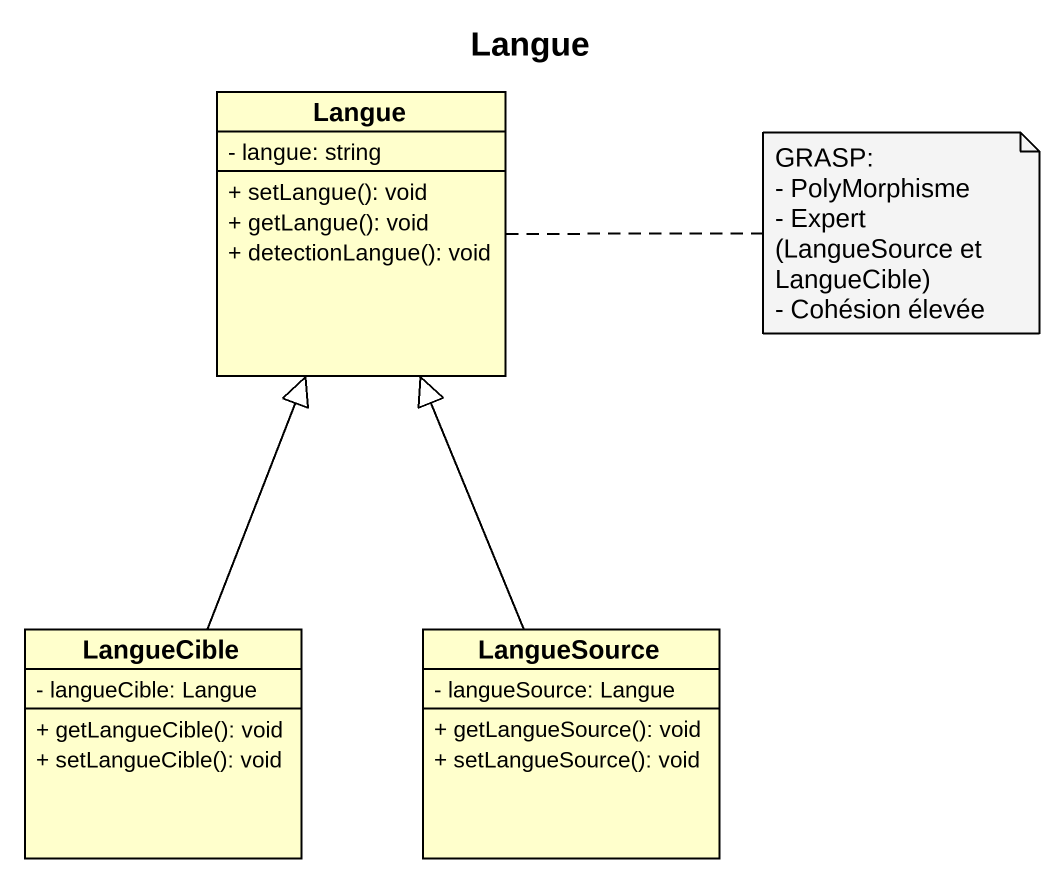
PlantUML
@startuml
title Langue
hide circle
hide empty members
skinparam classAttributeIconSize 0
class Langue {
  - langue: string
  + setLangue(): void
  + getLangue(): void
  + detectionLangue(): void
}
class LangueCible {
  - langueCible: Langue
  + getLangueCible(): void
  + setLangueCible(): void
}
class LangueSource {
  - langueSource: Langue
  + getLangueSource(): void
  + setLangueSource(): void
}
LangueCible -up-|> Langue
LangueSource -up-|> Langue
note right of Langue
  GRASP:
  - PolyMorphisme
  - Expert (LangueSource et LangueCible)
  - Cohésion élevée
end note
@enduml
